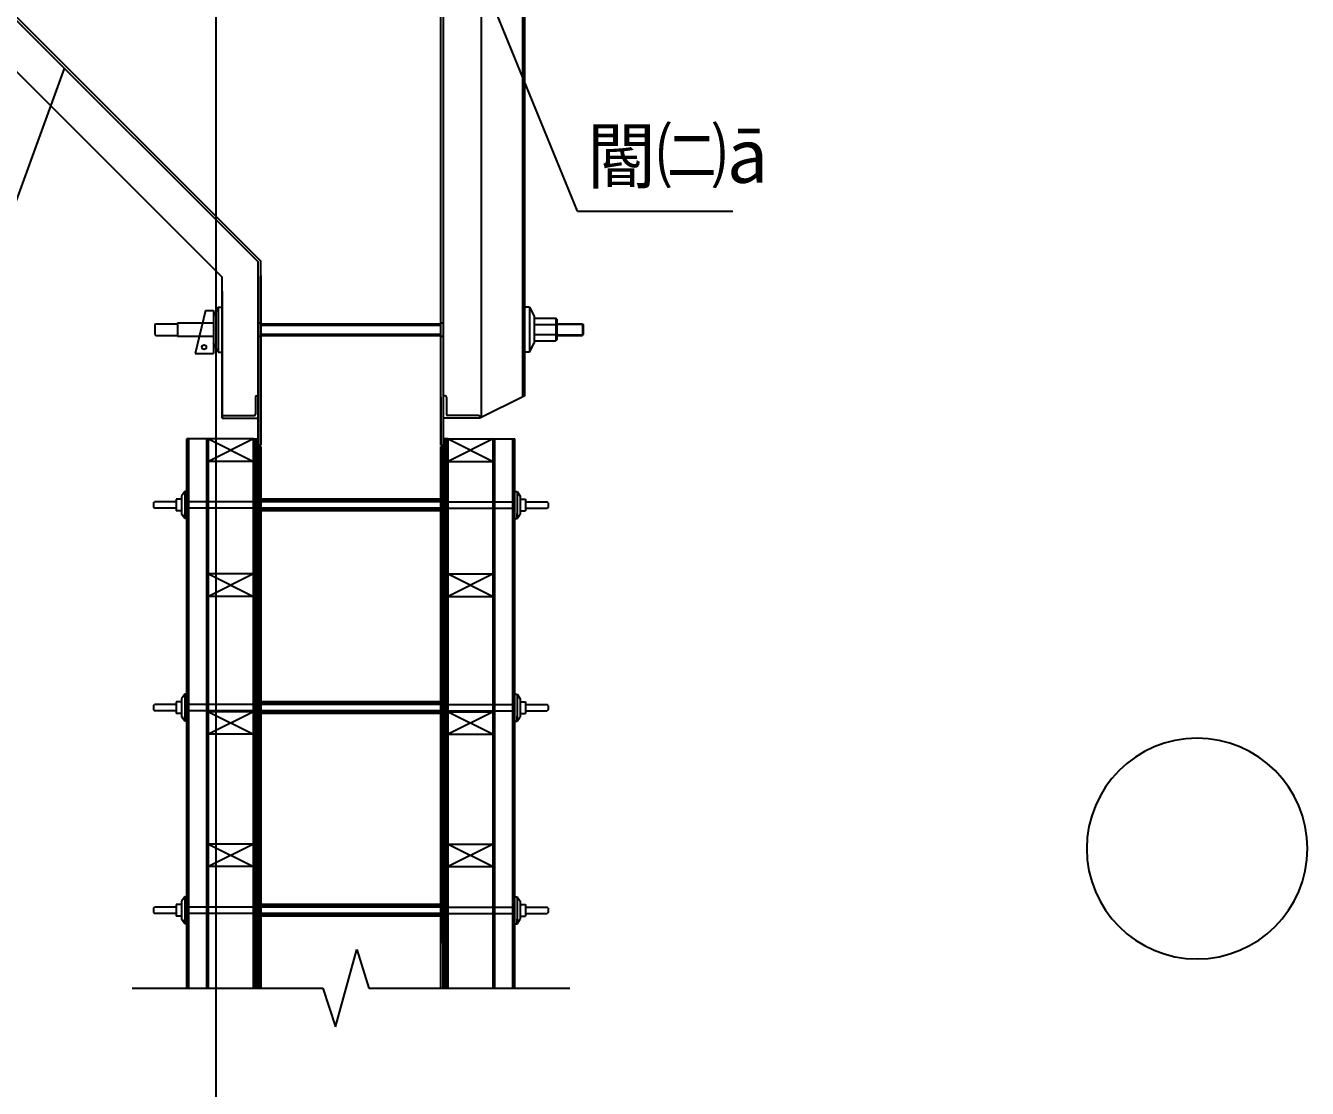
# Model space of a CAD drawing. Header units: metres. Extents: x 0 to 193, y 0 to 136.
# Drawn here: x 32.4 to 60.86, y 56.06 to 79.67 of the extents above; entities that cross this region are included whole.
import ezdxf

# ---------------------------------------------------------------- set-up
doc = ezdxf.new("R2010")
doc.units = ezdxf.units.M
doc.layers.add(' ', color=7, linetype='Continuous')

msp = doc.modelspace()

# ---------------------------------------------------------------- linework, layer by layer
at = {"layer": ' '}
for p, q in [((35.98, 58.29), (35.98, 70.49)), ((36.02, 58.29), (36.02, 70.49)), ((36.42, 58.29), (36.42, 70.49)), ((36.46, 58.29), (36.46, 70.49)), ((36.46, 69.99), (36.46, 70.49)), ((37.46, 58.29), (37.46, 70.49)), ((37.5, 58.29), (37.5, 70.49)), ((37.54, 70.49), (37.54, 58.29)), ((37.58, 70.32), (37.58, 58.29)), ((41.66, 70.32), (41.66, 58.29)), ((41.7, 70.49), (41.7, 58.29)), ((41.74, 58.29), (41.74, 70.49)), ((41.78, 58.29), (41.78, 70.49)), ((42.78, 58.29), (42.78, 70.49)), ((42.78, 69.99), (42.78, 70.49)), ((42.82, 58.29), (42.82, 70.49)), ((43.22, 58.29), (43.22, 70.49)), ((43.26, 58.29), (43.26, 70.49)), ((37.62, 69.92), (37.62, 58.29)), ((41.62, 69.92), (41.62, 59.29)), ((35.93, 69.32), (35.93, 68.72)), ((43.31, 69.32), (43.31, 68.72)), ((36.46, 66.99), (36.46, 67.49)), ((42.78, 66.99), (42.78, 67.49)), ((35.93, 64.82), (35.93, 64.22)), ((43.31, 64.82), (43.31, 64.22)), ((36.46, 63.99), (36.46, 64.49)), ((42.78, 63.99), (42.78, 64.49)), ((36.46, 60.99), (36.46, 61.49)), ((42.78, 60.99), (42.78, 61.49)), ((35.93, 60.32), (35.93, 59.72)), ((43.31, 60.32), (43.31, 59.72)), ((39.28, 57.43), (39.75, 59.15)), ((39.75, 59.15), (40.02, 58.29)), ((34.76, 58.29), (39, 58.29)), ((39, 58.29), (39.28, 57.43)), ((40.02, 58.29), (44.48, 58.29))]:
    msp.add_line(p, q, dxfattribs=at)
for p, q in [((36.62, 118.83), (36.62, 33.44)), ((41.62, 70.35), (41.62, 83.44)), ((41.68, 58.29), (41.68, 83.44)), ((42.52, 70.97), (42.52, 83.44)), ((43.44, 71.43), (43.44, 82.96)), ((43.48, 71.45), (43.48, 82.94)), ((32.06, 79.92), (37.56, 74.42)), ((32.12, 79.94), (37.62, 74.44)), ((44.65, 75.55), (42.85, 79.95)), ((31.26, 79.58), (36.76, 74.08)), ((31.53, 73.97), (33.26, 78.72)), ((44.65, 75.55), (48.1, 75.55)), ((37.56, 70.32), (37.56, 74.42)), ((37.62, 70.35), (37.62, 74.44)), ((36.76, 70.95), (36.76, 74.08)), ((37.56, 74.1), (37.56, 70.32)), ((37.62, 74.12), (37.62, 70.35)), ((36.76, 73.77), (36.76, 70.95)), ((36.39, 73.34), (36.16, 72.39)), ((36.39, 73.34), (36.57, 73.34)), ((36.67, 73.42), (36.57, 73.22)), ((36.57, 73.34), (36.57, 72.39)), ((36.67, 73.42), (36.77, 73.42)), ((36.67, 73.42), (36.67, 72.42)), ((43.59, 73.42), (43.49, 73.42)), ((43.59, 73.42), (43.69, 73.22)), ((43.59, 73.42), (43.59, 72.42)), ((43.69, 73.22), (43.69, 72.62)), ((43.69, 73.17), (44.17, 73.17)), ((44.19, 73.15), (44.17, 73.17)), ((44.17, 73.17), (44.17, 72.67)), ((44.19, 73.15), (44.19, 72.69)), ((35.27, 73.03), (35.29, 73.05)), ((35.27, 73.03), (35.27, 72.81)), ((35.29, 73.05), (35.77, 73.05)), ((35.77, 73.07), (35.77, 72.77)), ((35.77, 73.07), (36.32, 73.07)), ((36.32, 73.07), (36.57, 73.07)), ((37.56, 73.07), (37.62, 73.07)), ((37.62, 73.05), (41.62, 73.05)), ((37.62, 73.02), (41.62, 73.02)), ((37.77, 73.05), (37.74, 73.02)), ((37.81, 73.05), (37.78, 73.02)), ((37.9, 73.05), (37.87, 73.02)), ((38.03, 73.05), (38, 73.02)), ((38.08, 73.05), (38.05, 73.02)), ((38.12, 73.05), (38.09, 73.02)), ((38.17, 73.05), (38.14, 73.02)), ((38.3, 73.05), (38.27, 73.02)), ((38.35, 73.05), (38.32, 73.02)), ((38.39, 73.05), (38.36, 73.02)), ((38.44, 73.05), (38.41, 73.02)), ((38.57, 73.05), (38.54, 73.02)), ((38.62, 73.05), (38.59, 73.02)), ((38.66, 73.05), (38.63, 73.02)), ((38.71, 73.05), (38.68, 73.02)), ((38.84, 73.05), (38.81, 73.02)), ((38.89, 73.05), (38.86, 73.02)), ((38.93, 73.05), (38.9, 73.02)), ((38.98, 73.05), (38.95, 73.02)), ((39.11, 73.05), (39.08, 73.02)), ((39.16, 73.05), (39.13, 73.02)), ((39.2, 73.05), (39.17, 73.02)), ((39.25, 73.05), (39.22, 73.02)), ((39.38, 73.05), (39.35, 73.02)), ((39.43, 73.05), (39.4, 73.02)), ((39.47, 73.05), (39.44, 73.02)), ((39.52, 73.05), (39.49, 73.02)), ((39.65, 73.05), (39.62, 73.02)), ((39.7, 73.05), (39.67, 73.02)), ((39.74, 73.05), (39.71, 73.02)), ((39.79, 73.05), (39.76, 73.02)), ((39.92, 73.05), (39.89, 73.02)), ((39.97, 73.05), (39.94, 73.02)), ((40.01, 73.05), (39.98, 73.02)), ((40.06, 73.05), (40.03, 73.02)), ((40.19, 73.05), (40.16, 73.02)), ((40.23, 73.05), (40.2, 73.02)), ((40.28, 73.05), (40.25, 73.02)), ((40.32, 73.05), (40.29, 73.02)), ((40.46, 73.05), (40.43, 73.02)), ((40.5, 73.05), (40.47, 73.02)), ((40.55, 73.05), (40.52, 73.02)), ((40.59, 73.05), (40.56, 73.02)), ((40.73, 73.05), (40.7, 73.02)), ((40.77, 73.05), (40.74, 73.02)), ((40.82, 73.05), (40.79, 73.02)), ((40.86, 73.05), (40.83, 73.02)), ((41, 73.05), (40.97, 73.02)), ((41.04, 73.05), (41.01, 73.02)), ((41.09, 73.05), (41.06, 73.02)), ((41.13, 73.05), (41.1, 73.02)), ((41.27, 73.05), (41.24, 73.02)), ((41.31, 73.05), (41.28, 73.02)), ((41.36, 73.05), (41.33, 73.02)), ((41.4, 73.05), (41.37, 73.02)), ((41.54, 73.05), (41.51, 73.02)), ((41.58, 73.05), (41.55, 73.02)), ((41.62, 73.07), (41.68, 73.07)), ((43.69, 73.03), (44.17, 73.03)), ((44.19, 73.05), (44.76, 73.05)), ((44.19, 73.04), (44.76, 73.04)), ((44.76, 73.05), (44.78, 73.03)), ((44.76, 73.05), (44.76, 72.79)), ((44.78, 73.03), (44.78, 72.81)), ((35.27, 72.81), (35.29, 72.79)), ((35.29, 72.79), (35.77, 72.79)), ((35.77, 72.77), (36.25, 72.77)), ((36.25, 72.77), (36.57, 72.77)), ((36.67, 72.42), (36.57, 72.62)), ((37.56, 72.77), (37.62, 72.77)), ((37.62, 72.82), (41.62, 72.82)), ((37.62, 72.79), (41.62, 72.79)), ((37.67, 72.82), (37.64, 72.79)), ((37.8, 72.82), (37.77, 72.79)), ((37.85, 72.82), (37.82, 72.79)), ((37.89, 72.82), (37.86, 72.79)), ((37.94, 72.82), (37.91, 72.79)), ((38.07, 72.82), (38.04, 72.79)), ((38.12, 72.82), (38.09, 72.79)), ((38.16, 72.82), (38.13, 72.79)), ((38.21, 72.82), (38.18, 72.79)), ((38.34, 72.82), (38.31, 72.79)), ((38.39, 72.82), (38.36, 72.79)), ((38.43, 72.82), (38.4, 72.79)), ((38.48, 72.82), (38.45, 72.79)), ((38.61, 72.82), (38.58, 72.79)), ((38.66, 72.82), (38.63, 72.79)), ((38.7, 72.82), (38.67, 72.79)), ((38.75, 72.82), (38.72, 72.79)), ((38.88, 72.82), (38.85, 72.79)), ((38.93, 72.82), (38.9, 72.79)), ((38.97, 72.82), (38.94, 72.79)), ((39.02, 72.82), (38.99, 72.79)), ((39.15, 72.82), (39.12, 72.79)), ((39.2, 72.82), (39.17, 72.79)), ((39.24, 72.82), (39.21, 72.79)), ((39.29, 72.82), (39.26, 72.79)), ((39.42, 72.82), (39.39, 72.79)), ((39.47, 72.82), (39.44, 72.79)), ((39.51, 72.82), (39.48, 72.79)), ((39.56, 72.82), (39.53, 72.79)), ((39.69, 72.82), (39.66, 72.79)), ((39.74, 72.82), (39.71, 72.79)), ((39.78, 72.82), (39.75, 72.79)), ((39.83, 72.82), (39.8, 72.79)), ((39.96, 72.82), (39.93, 72.79)), ((40, 72.82), (39.97, 72.79)), ((40.05, 72.82), (40.02, 72.79)), ((40.09, 72.82), (40.06, 72.79)), ((40.23, 72.82), (40.2, 72.79)), ((40.27, 72.82), (40.24, 72.79)), ((40.32, 72.82), (40.29, 72.79)), ((40.36, 72.82), (40.33, 72.79)), ((40.5, 72.82), (40.47, 72.79)), ((40.54, 72.82), (40.51, 72.79)), ((40.59, 72.82), (40.56, 72.79)), ((40.63, 72.82), (40.6, 72.79)), ((40.77, 72.82), (40.74, 72.79)), ((40.81, 72.82), (40.78, 72.79)), ((40.86, 72.82), (40.83, 72.79)), ((40.9, 72.82), (40.87, 72.79)), ((41.04, 72.82), (41.01, 72.79)), ((41.08, 72.82), (41.05, 72.79)), ((41.13, 72.82), (41.1, 72.79)), ((41.17, 72.82), (41.14, 72.79)), ((41.31, 72.82), (41.28, 72.79)), ((41.35, 72.82), (41.32, 72.79)), ((41.4, 72.82), (41.37, 72.79)), ((41.44, 72.82), (41.41, 72.79)), ((41.58, 72.82), (41.55, 72.79)), ((41.62, 72.82), (41.59, 72.79)), ((41.62, 72.77), (41.68, 72.77)), ((43.59, 72.42), (43.69, 72.62)), ((43.69, 72.81), (44.17, 72.81)), ((43.69, 72.67), (44.17, 72.67)), ((44.19, 72.69), (44.17, 72.67)), ((44.19, 72.8), (44.76, 72.8)), ((44.19, 72.79), (44.76, 72.79)), ((44.78, 72.81), (44.76, 72.79)), ((36.16, 72.39), (36.57, 72.39)), ((36.67, 72.42), (36.77, 72.42)), ((43.59, 72.42), (43.49, 72.42)), ((37.53, 71.45), (37.56, 71.45)), ((41.71, 71.45), (41.68, 71.45)), ((43.48, 71.45), (42.48, 70.95)), ((37.5, 71.42), (37.5, 71.04)), ((37.62, 71.42), (37.62, 70.35)), ((41.62, 71.42), (41.62, 70.35)), ((41.74, 71.42), (41.74, 71.04)), ((36.76, 70.98), (36.76, 70.95)), ((36.76, 70.95), (37.56, 70.95)), ((36.79, 71.01), (37.47, 71.01)), ((42.48, 70.95), (41.68, 70.95)), ((42.45, 71.01), (41.77, 71.01)), ((42.48, 70.98), (42.48, 70.95)), ((36.46, 70.49), (35.98, 70.49)), ((37.46, 70.49), (36.46, 69.99)), ((36.46, 70.49), (37.46, 69.99)), ((37.46, 70.49), (36.46, 70.49)), ((37.46, 70.49), (37.56, 70.49)), ((37.54, 70.32), (37.62, 70.32)), ((37.56, 70.35), (37.62, 70.35)), ((37.62, 64.44), (37.62, 70.32)), ((37.62, 70.32), (37.62, 69.63)), ((37.62, 70.32), (37.62, 69.95)), ((41.68, 70.35), (41.62, 70.35)), ((41.62, 64.44), (41.62, 70.32)), ((41.62, 58.29), (41.62, 70.32)), ((41.62, 70.32), (41.62, 69.63)), ((41.62, 70.32), (41.62, 69.95)), ((41.62, 70.32), (41.62, 69.95)), ((41.7, 70.32), (41.62, 70.32)), ((41.78, 70.49), (41.68, 70.49)), ((41.78, 70.49), (42.78, 70.49)), ((42.78, 70.49), (41.78, 69.99)), ((41.78, 70.49), (42.78, 69.99)), ((42.78, 70.49), (43.26, 70.49)), ((37.46, 69.99), (36.46, 69.99)), ((41.62, 69.92), (41.62, 59.29)), ((41.78, 69.99), (42.78, 69.99)), ((35.93, 69.32), (35.86, 69.22)), ((35.86, 69.22), (35.86, 68.82)), ((35.99, 69.32), (35.93, 69.32)), ((43.25, 69.32), (43.31, 69.32)), ((43.31, 69.32), (43.38, 69.22)), ((43.38, 69.22), (43.38, 68.82)), ((35.24, 69.07), (35.26, 69.09)), ((35.24, 69.07), (35.24, 68.97)), ((35.24, 68.97), (35.26, 68.95)), ((35.74, 69.09), (35.26, 69.09)), ((35.74, 68.95), (35.26, 68.95)), ((35.86, 69.15), (35.74, 69.15)), ((35.74, 69.15), (35.74, 68.89)), ((35.86, 68.89), (35.74, 68.89)), ((37.46, 69.09), (36.03, 69.09)), ((37.46, 68.95), (36.03, 68.95)), ((41.62, 69.15), (37.62, 69.15)), ((41.62, 69.12), (37.62, 69.12)), ((41.62, 69.09), (37.62, 69.09)), ((41.62, 68.95), (37.62, 68.95)), ((41.62, 68.92), (37.62, 68.92)), ((41.62, 68.89), (37.62, 68.89)), ((37.63, 68.89), (37.66, 68.92)), ((37.73, 69.12), (37.76, 69.15)), ((37.77, 69.12), (37.8, 69.15)), ((37.77, 68.89), (37.8, 68.92)), ((37.81, 68.89), (37.84, 68.92)), ((37.82, 69.12), (37.85, 69.15)), ((37.86, 69.12), (37.89, 69.15)), ((37.86, 68.89), (37.89, 68.92)), ((37.9, 68.89), (37.93, 68.92)), ((38, 69.12), (38.03, 69.15)), ((38.04, 69.12), (38.07, 69.15)), ((38.04, 68.89), (38.07, 68.92)), ((38.08, 68.89), (38.11, 68.92)), ((38.09, 69.12), (38.12, 69.15)), ((38.13, 69.12), (38.16, 69.15)), ((38.13, 68.89), (38.16, 68.92)), ((38.17, 68.89), (38.2, 68.92)), ((38.27, 69.12), (38.3, 69.15)), ((38.31, 69.12), (38.34, 69.15)), ((38.31, 68.89), (38.34, 68.92)), ((38.35, 68.89), (38.38, 68.92)), ((38.36, 69.12), (38.39, 69.15)), ((38.4, 69.12), (38.43, 69.15)), ((38.4, 68.89), (38.43, 68.92)), ((38.44, 68.89), (38.47, 68.92)), ((38.54, 69.12), (38.57, 69.15)), ((38.58, 69.12), (38.61, 69.15)), ((38.58, 68.89), (38.61, 68.92)), ((38.62, 68.89), (38.65, 68.92)), ((38.63, 69.12), (38.66, 69.15)), ((38.67, 69.12), (38.7, 69.15)), ((38.67, 68.89), (38.7, 68.92)), ((38.71, 68.89), (38.74, 68.92)), ((38.81, 69.12), (38.84, 69.15)), ((38.85, 69.12), (38.88, 69.15)), ((38.85, 68.89), (38.88, 68.92)), ((38.89, 68.89), (38.92, 68.92)), ((38.9, 69.12), (38.93, 69.15)), ((38.94, 69.12), (38.97, 69.15)), ((38.94, 68.89), (38.97, 68.92)), ((38.98, 68.89), (39.01, 68.92)), ((39.08, 69.12), (39.11, 69.15)), ((39.11, 68.89), (39.14, 68.92)), ((39.12, 69.12), (39.15, 69.15)), ((39.16, 68.89), (39.19, 68.92)), ((39.17, 69.12), (39.2, 69.15)), ((39.2, 68.89), (39.23, 68.92)), ((39.21, 69.12), (39.24, 69.15)), ((39.25, 68.89), (39.28, 68.92)), ((39.34, 69.12), (39.37, 69.15)), ((39.38, 68.89), (39.41, 68.92)), ((39.39, 69.12), (39.42, 69.15)), ((39.43, 69.12), (39.46, 69.15)), ((39.43, 68.89), (39.46, 68.92)), ((39.47, 68.89), (39.5, 68.92)), ((39.48, 69.12), (39.51, 69.15)), ((39.52, 68.89), (39.55, 68.92)), ((40.63, 69.09), (39.55, 69.09)), ((40.63, 68.95), (39.55, 68.95)), ((39.61, 69.12), (39.64, 69.15)), ((39.65, 68.89), (39.68, 68.92)), ((39.66, 69.12), (39.69, 69.15)), ((39.7, 69.12), (39.73, 69.15)), ((39.7, 68.89), (39.73, 68.92)), ((39.74, 68.89), (39.77, 68.92)), ((39.75, 69.12), (39.78, 69.15)), ((39.79, 68.89), (39.82, 68.92)), ((39.88, 69.12), (39.91, 69.15)), ((39.92, 68.89), (39.95, 68.92)), ((39.93, 69.12), (39.96, 69.15)), ((39.97, 69.12), (40, 69.15)), ((39.97, 68.89), (40, 68.92)), ((40.01, 68.89), (40.04, 68.92)), ((40.02, 69.12), (40.05, 69.15)), ((40.06, 68.89), (40.09, 68.92)), ((40.18, 69.12), (40.15, 69.15)), ((40.15, 69.12), (40.18, 69.15)), ((40.18, 68.89), (40.15, 68.92)), ((40.22, 69.12), (40.19, 69.15)), ((40.19, 68.89), (40.22, 68.92)), ((40.2, 69.12), (40.23, 69.15)), ((40.23, 68.89), (40.2, 68.92)), ((40.27, 69.12), (40.24, 69.15)), ((40.24, 69.12), (40.27, 69.15)), ((40.24, 68.89), (40.27, 68.92)), ((40.28, 68.89), (40.31, 68.92)), ((40.29, 69.12), (40.32, 69.15)), ((40.36, 68.89), (40.33, 68.92)), ((40.33, 68.89), (40.36, 68.92)), ((40.4, 69.12), (40.37, 69.15)), ((40.41, 68.89), (40.38, 68.92)), ((40.45, 69.12), (40.42, 69.15)), ((40.42, 69.12), (40.45, 69.15)), ((40.45, 68.89), (40.42, 68.92)), ((40.49, 69.12), (40.46, 69.15)), ((40.46, 68.89), (40.49, 68.92)), ((40.47, 69.12), (40.5, 69.15)), ((40.5, 68.89), (40.47, 68.92)), ((40.54, 69.12), (40.51, 69.15)), ((40.51, 69.12), (40.54, 69.15)), ((40.51, 68.89), (40.54, 68.92)), ((40.55, 68.89), (40.58, 68.92)), ((40.56, 69.12), (40.59, 69.15)), ((40.63, 68.89), (40.6, 68.92)), ((40.6, 68.89), (40.63, 68.92)), ((40.93, 69.12), (40.9, 69.15)), ((40.94, 68.89), (40.91, 68.92)), ((40.98, 69.12), (40.95, 69.15)), ((41.07, 68.89), (41.04, 68.92)), ((41.11, 69.12), (41.08, 69.15)), ((41.12, 68.89), (41.09, 68.92)), ((41.16, 69.12), (41.13, 69.15)), ((41.16, 68.89), (41.13, 68.92)), ((41.2, 69.12), (41.17, 69.15)), ((41.21, 68.89), (41.18, 68.92)), ((41.25, 69.12), (41.22, 69.15)), ((41.34, 68.89), (41.31, 68.92)), ((41.38, 69.12), (41.35, 69.15)), ((41.39, 68.89), (41.36, 68.92)), ((41.43, 69.12), (41.4, 69.15)), ((41.43, 68.89), (41.4, 68.92)), ((41.47, 69.12), (41.44, 69.15)), ((41.48, 68.89), (41.45, 68.92)), ((41.52, 69.12), (41.49, 69.15)), ((41.61, 68.89), (41.58, 68.92)), ((41.78, 69.09), (43.21, 69.09)), ((41.78, 68.95), (43.21, 68.95)), ((43.38, 69.15), (43.5, 69.15)), ((43.38, 68.89), (43.5, 68.89)), ((43.5, 69.15), (43.5, 68.89)), ((43.5, 69.15), (43.5, 68.89)), ((43.5, 69.09), (43.98, 69.09)), ((43.5, 68.95), (43.98, 68.95)), ((44, 69.07), (43.98, 69.09)), ((44, 68.97), (43.98, 68.95)), ((44, 69.07), (44, 68.97)), ((35.93, 68.72), (35.86, 68.82)), ((35.93, 68.72), (35.93, 68.83)), ((35.99, 68.72), (35.93, 68.72)), ((43.25, 68.72), (43.31, 68.72)), ((43.31, 68.72), (43.31, 68.83)), ((43.31, 68.72), (43.38, 68.82)), ((37.46, 67.49), (36.46, 67.49)), ((36.46, 67.49), (37.46, 66.99)), ((37.46, 67.49), (36.46, 66.99)), ((41.78, 67.49), (42.78, 66.99)), ((42.78, 67.49), (41.78, 66.99)), ((41.78, 67.49), (42.78, 67.49)), ((37.46, 66.99), (36.46, 66.99)), ((41.78, 66.99), (42.78, 66.99)), ((35.74, 64.65), (35.74, 64.39)), ((35.86, 64.65), (35.74, 64.65)), ((35.93, 64.82), (35.86, 64.72)), ((35.86, 64.72), (35.86, 64.32)), ((35.99, 64.82), (35.93, 64.82)), ((41.62, 64.65), (37.62, 64.65)), ((41.62, 64.62), (37.62, 64.62)), ((37.73, 64.62), (37.76, 64.65)), ((37.77, 64.62), (37.8, 64.65)), ((37.82, 64.62), (37.85, 64.65)), ((37.86, 64.62), (37.89, 64.65)), ((38, 64.62), (38.03, 64.65)), ((38.04, 64.62), (38.07, 64.65)), ((38.09, 64.62), (38.12, 64.65)), ((38.13, 64.62), (38.16, 64.65)), ((38.27, 64.62), (38.3, 64.65)), ((38.31, 64.62), (38.34, 64.65)), ((38.36, 64.62), (38.39, 64.65)), ((38.4, 64.62), (38.43, 64.65)), ((38.54, 64.62), (38.57, 64.65)), ((38.58, 64.62), (38.61, 64.65)), ((38.63, 64.62), (38.66, 64.65)), ((38.67, 64.62), (38.7, 64.65)), ((38.81, 64.62), (38.84, 64.65)), ((38.85, 64.62), (38.88, 64.65)), ((38.9, 64.62), (38.93, 64.65)), ((38.94, 64.62), (38.97, 64.65)), ((39.08, 64.62), (39.11, 64.65)), ((39.12, 64.62), (39.15, 64.65)), ((39.17, 64.62), (39.2, 64.65)), ((39.21, 64.62), (39.24, 64.65)), ((39.34, 64.62), (39.37, 64.65)), ((39.39, 64.62), (39.42, 64.65)), ((39.43, 64.62), (39.46, 64.65)), ((39.48, 64.62), (39.51, 64.65)), ((39.61, 64.62), (39.64, 64.65)), ((39.66, 64.62), (39.69, 64.65)), ((39.7, 64.62), (39.73, 64.65)), ((39.75, 64.62), (39.78, 64.65)), ((39.88, 64.62), (39.91, 64.65)), ((39.93, 64.62), (39.96, 64.65)), ((39.97, 64.62), (40, 64.65)), ((40.02, 64.62), (40.05, 64.65)), ((40.15, 64.62), (40.18, 64.65)), ((40.18, 64.62), (40.15, 64.65)), ((40.22, 64.62), (40.19, 64.65)), ((40.2, 64.62), (40.23, 64.65)), ((40.24, 64.62), (40.27, 64.65)), ((40.27, 64.62), (40.24, 64.65)), ((40.29, 64.62), (40.32, 64.65)), ((40.4, 64.62), (40.37, 64.65)), ((40.42, 64.62), (40.45, 64.65)), ((40.45, 64.62), (40.42, 64.65)), ((40.49, 64.62), (40.46, 64.65)), ((40.47, 64.62), (40.5, 64.65)), ((40.51, 64.62), (40.54, 64.65)), ((40.54, 64.62), (40.51, 64.65)), ((40.56, 64.62), (40.59, 64.65)), ((40.93, 64.62), (40.9, 64.65)), ((40.98, 64.62), (40.95, 64.65)), ((41.11, 64.62), (41.08, 64.65)), ((41.16, 64.62), (41.13, 64.65)), ((41.2, 64.62), (41.17, 64.65)), ((41.25, 64.62), (41.22, 64.65)), ((41.38, 64.62), (41.35, 64.65)), ((41.43, 64.62), (41.4, 64.65)), ((41.47, 64.62), (41.44, 64.65)), ((41.52, 64.62), (41.49, 64.65)), ((43.25, 64.82), (43.31, 64.82)), ((43.31, 64.82), (43.38, 64.72)), ((43.38, 64.72), (43.38, 64.32)), ((43.38, 64.65), (43.5, 64.65)), ((43.5, 64.65), (43.5, 64.39)), ((43.5, 64.65), (43.5, 64.39)), ((35.24, 64.57), (35.26, 64.59)), ((35.24, 64.57), (35.24, 64.47)), ((35.24, 64.47), (35.26, 64.45)), ((35.74, 64.59), (35.26, 64.59)), ((35.74, 64.45), (35.26, 64.45)), ((35.86, 64.39), (35.74, 64.39)), ((35.93, 64.22), (35.93, 64.33)), ((37.46, 64.59), (36.03, 64.59)), ((37.46, 64.45), (36.03, 64.45)), ((37.46, 64.43), (36.46, 64.43)), ((36.46, 64.43), (37.46, 63.93)), ((37.46, 64.43), (36.46, 63.93)), ((41.62, 64.59), (37.62, 64.59)), ((41.62, 64.45), (37.62, 64.45)), ((41.62, 64.42), (37.62, 64.42)), ((41.62, 64.39), (37.62, 64.39)), ((37.63, 64.39), (37.66, 64.42)), ((37.77, 64.39), (37.8, 64.42)), ((37.81, 64.39), (37.84, 64.42)), ((37.86, 64.39), (37.89, 64.42)), ((37.9, 64.39), (37.93, 64.42)), ((38.04, 64.39), (38.07, 64.42)), ((38.08, 64.39), (38.11, 64.42)), ((38.13, 64.39), (38.16, 64.42)), ((38.17, 64.39), (38.2, 64.42)), ((38.31, 64.39), (38.34, 64.42)), ((38.35, 64.39), (38.38, 64.42)), ((38.4, 64.39), (38.43, 64.42)), ((38.44, 64.39), (38.47, 64.42)), ((38.58, 64.39), (38.61, 64.42)), ((38.62, 64.39), (38.65, 64.42)), ((38.67, 64.39), (38.7, 64.42)), ((38.71, 64.39), (38.74, 64.42)), ((38.85, 64.39), (38.88, 64.42)), ((38.89, 64.39), (38.92, 64.42)), ((38.94, 64.39), (38.97, 64.42)), ((38.98, 64.39), (39.01, 64.42)), ((39.11, 64.39), (39.14, 64.42)), ((39.16, 64.39), (39.19, 64.42)), ((39.2, 64.39), (39.23, 64.42)), ((39.25, 64.39), (39.28, 64.42)), ((39.38, 64.39), (39.41, 64.42)), ((39.43, 64.39), (39.46, 64.42)), ((39.47, 64.39), (39.5, 64.42)), ((39.52, 64.39), (39.55, 64.42)), ((40.63, 64.59), (39.55, 64.59)), ((40.63, 64.45), (39.55, 64.45)), ((39.65, 64.39), (39.68, 64.42)), ((39.7, 64.39), (39.73, 64.42)), ((39.74, 64.39), (39.77, 64.42)), ((39.79, 64.39), (39.82, 64.42)), ((39.92, 64.39), (39.95, 64.42)), ((39.97, 64.39), (40, 64.42)), ((40.01, 64.39), (40.04, 64.42)), ((40.06, 64.39), (40.09, 64.42)), ((40.18, 64.39), (40.15, 64.42)), ((40.19, 64.39), (40.22, 64.42)), ((40.23, 64.39), (40.2, 64.42)), ((40.24, 64.39), (40.27, 64.42)), ((40.28, 64.39), (40.31, 64.42)), ((40.33, 64.39), (40.36, 64.42)), ((40.36, 64.39), (40.33, 64.42)), ((40.41, 64.39), (40.38, 64.42)), ((40.45, 64.39), (40.42, 64.42)), ((40.46, 64.39), (40.49, 64.42)), ((40.5, 64.39), (40.47, 64.42)), ((40.51, 64.39), (40.54, 64.42)), ((40.55, 64.39), (40.58, 64.42)), ((40.6, 64.39), (40.63, 64.42)), ((40.63, 64.39), (40.6, 64.42)), ((40.94, 64.39), (40.91, 64.42)), ((41.07, 64.39), (41.04, 64.42)), ((41.12, 64.39), (41.09, 64.42)), ((41.16, 64.39), (41.13, 64.42)), ((41.21, 64.39), (41.18, 64.42)), ((41.34, 64.39), (41.31, 64.42)), ((41.39, 64.39), (41.36, 64.42)), ((41.43, 64.39), (41.4, 64.42)), ((41.48, 64.39), (41.45, 64.42)), ((41.61, 64.39), (41.58, 64.42)), ((41.78, 64.59), (43.21, 64.59)), ((41.78, 64.45), (43.21, 64.45)), ((41.78, 64.43), (42.78, 63.93)), ((42.78, 64.43), (41.78, 63.93)), ((41.78, 64.43), (42.78, 64.43)), ((43.31, 64.22), (43.31, 64.33)), ((43.38, 64.39), (43.5, 64.39)), ((43.5, 64.59), (43.98, 64.59)), ((43.5, 64.45), (43.98, 64.45)), ((44, 64.57), (43.98, 64.59)), ((44, 64.47), (43.98, 64.45)), ((44, 64.57), (44, 64.47)), ((35.93, 64.22), (35.86, 64.32)), ((35.99, 64.22), (35.93, 64.22)), ((43.25, 64.22), (43.31, 64.22)), ((43.31, 64.22), (43.38, 64.32)), ((37.46, 63.93), (36.46, 63.93)), ((41.78, 63.93), (42.78, 63.93)), ((37.46, 61.49), (36.46, 61.49)), ((36.46, 61.49), (37.46, 60.99)), ((37.46, 61.49), (36.46, 60.99)), ((41.78, 61.49), (42.78, 61.49)), ((41.78, 61.49), (42.78, 60.99)), ((42.78, 61.49), (41.78, 60.99)), ((37.46, 60.99), (36.46, 60.99)), ((41.78, 60.99), (42.78, 60.99)), ((35.24, 60.07), (35.26, 60.09)), ((35.24, 60.07), (35.24, 59.97)), ((35.74, 60.09), (35.26, 60.09)), ((35.74, 60.15), (35.74, 59.89)), ((35.86, 60.15), (35.74, 60.15)), ((35.93, 60.32), (35.86, 60.22)), ((35.86, 60.22), (35.86, 59.82)), ((35.99, 60.32), (35.93, 60.32)), ((37.46, 60.09), (36.03, 60.09)), ((41.62, 60.15), (37.62, 60.15)), ((41.62, 60.12), (37.62, 60.12)), ((41.62, 60.09), (37.62, 60.09)), ((37.73, 60.12), (37.76, 60.15)), ((37.77, 60.12), (37.8, 60.15)), ((37.82, 60.12), (37.85, 60.15)), ((37.86, 60.12), (37.89, 60.15)), ((38, 60.12), (38.03, 60.15)), ((38.04, 60.12), (38.07, 60.15)), ((38.09, 60.12), (38.12, 60.15)), ((38.13, 60.12), (38.16, 60.15)), ((38.27, 60.12), (38.3, 60.15)), ((38.31, 60.12), (38.34, 60.15)), ((38.36, 60.12), (38.39, 60.15)), ((38.4, 60.12), (38.43, 60.15)), ((38.54, 60.12), (38.57, 60.15)), ((38.58, 60.12), (38.61, 60.15)), ((38.63, 60.12), (38.66, 60.15)), ((38.67, 60.12), (38.7, 60.15)), ((38.81, 60.12), (38.84, 60.15)), ((38.85, 60.12), (38.88, 60.15)), ((38.9, 60.12), (38.93, 60.15)), ((38.94, 60.12), (38.97, 60.15)), ((39.08, 60.12), (39.11, 60.15)), ((39.12, 60.12), (39.15, 60.15)), ((39.17, 60.12), (39.2, 60.15)), ((39.21, 60.12), (39.24, 60.15)), ((39.34, 60.12), (39.37, 60.15)), ((39.39, 60.12), (39.42, 60.15)), ((39.43, 60.12), (39.46, 60.15)), ((39.48, 60.12), (39.51, 60.15)), ((40.63, 60.09), (39.55, 60.09)), ((39.61, 60.12), (39.64, 60.15)), ((39.66, 60.12), (39.69, 60.15)), ((39.7, 60.12), (39.73, 60.15)), ((39.75, 60.12), (39.78, 60.15)), ((39.88, 60.12), (39.91, 60.15)), ((39.93, 60.12), (39.96, 60.15)), ((39.97, 60.12), (40, 60.15)), ((40.02, 60.12), (40.05, 60.15)), ((40.15, 60.12), (40.18, 60.15)), ((40.18, 60.12), (40.15, 60.15)), ((40.22, 60.12), (40.19, 60.15)), ((40.2, 60.12), (40.23, 60.15)), ((40.24, 60.12), (40.27, 60.15)), ((40.27, 60.12), (40.24, 60.15)), ((40.29, 60.12), (40.32, 60.15)), ((40.4, 60.12), (40.37, 60.15)), ((40.42, 60.12), (40.45, 60.15)), ((40.45, 60.12), (40.42, 60.15)), ((40.49, 60.12), (40.46, 60.15)), ((40.47, 60.12), (40.5, 60.15)), ((40.51, 60.12), (40.54, 60.15)), ((40.54, 60.12), (40.51, 60.15)), ((40.56, 60.12), (40.59, 60.15)), ((40.93, 60.12), (40.9, 60.15)), ((40.98, 60.12), (40.95, 60.15)), ((41.11, 60.12), (41.08, 60.15)), ((41.16, 60.12), (41.13, 60.15)), ((41.2, 60.12), (41.17, 60.15)), ((41.25, 60.12), (41.22, 60.15)), ((41.38, 60.12), (41.35, 60.15)), ((41.43, 60.12), (41.4, 60.15)), ((41.47, 60.12), (41.44, 60.15)), ((41.52, 60.12), (41.49, 60.15)), ((41.78, 60.09), (43.21, 60.09)), ((43.25, 60.32), (43.31, 60.32)), ((43.31, 60.32), (43.38, 60.22)), ((43.38, 60.22), (43.38, 59.82)), ((43.38, 60.15), (43.5, 60.15)), ((43.5, 60.15), (43.5, 59.89)), ((43.5, 60.15), (43.5, 59.89)), ((43.5, 60.09), (43.98, 60.09)), ((44, 60.07), (43.98, 60.09)), ((44, 60.07), (44, 59.97)), ((35.24, 59.97), (35.26, 59.95)), ((35.74, 59.95), (35.26, 59.95)), ((35.86, 59.89), (35.74, 59.89)), ((35.93, 59.72), (35.86, 59.82)), ((35.93, 59.72), (35.93, 59.83)), ((37.46, 59.95), (36.03, 59.95)), ((41.62, 59.95), (37.62, 59.95)), ((41.62, 59.92), (37.62, 59.92)), ((41.62, 59.89), (37.62, 59.89)), ((37.63, 59.89), (37.66, 59.92)), ((37.77, 59.89), (37.8, 59.92)), ((37.81, 59.89), (37.84, 59.92)), ((37.86, 59.89), (37.89, 59.92)), ((37.9, 59.89), (37.93, 59.92)), ((38.04, 59.89), (38.07, 59.92)), ((38.08, 59.89), (38.11, 59.92)), ((38.13, 59.89), (38.16, 59.92)), ((38.17, 59.89), (38.2, 59.92)), ((38.31, 59.89), (38.34, 59.92)), ((38.35, 59.89), (38.38, 59.92)), ((38.4, 59.89), (38.43, 59.92)), ((38.44, 59.89), (38.47, 59.92)), ((38.58, 59.89), (38.61, 59.92)), ((38.62, 59.89), (38.65, 59.92)), ((38.67, 59.89), (38.7, 59.92)), ((38.71, 59.89), (38.74, 59.92)), ((38.85, 59.89), (38.88, 59.92)), ((38.89, 59.89), (38.92, 59.92)), ((38.94, 59.89), (38.97, 59.92)), ((38.98, 59.89), (39.01, 59.92)), ((39.11, 59.89), (39.14, 59.92)), ((39.16, 59.89), (39.19, 59.92)), ((39.2, 59.89), (39.23, 59.92)), ((39.25, 59.89), (39.28, 59.92)), ((39.38, 59.89), (39.41, 59.92)), ((39.43, 59.89), (39.46, 59.92)), ((39.47, 59.89), (39.5, 59.92)), ((39.52, 59.89), (39.55, 59.92)), ((40.63, 59.95), (39.55, 59.95)), ((39.65, 59.89), (39.68, 59.92)), ((39.7, 59.89), (39.73, 59.92)), ((39.74, 59.89), (39.77, 59.92)), ((39.79, 59.89), (39.82, 59.92)), ((39.92, 59.89), (39.95, 59.92)), ((39.97, 59.89), (40, 59.92)), ((40.01, 59.89), (40.04, 59.92)), ((40.06, 59.89), (40.09, 59.92)), ((40.18, 59.89), (40.15, 59.92)), ((40.19, 59.89), (40.22, 59.92)), ((40.23, 59.89), (40.2, 59.92)), ((40.24, 59.89), (40.27, 59.92)), ((40.28, 59.89), (40.31, 59.92)), ((40.33, 59.89), (40.36, 59.92)), ((40.36, 59.89), (40.33, 59.92)), ((40.41, 59.89), (40.38, 59.92)), ((40.45, 59.89), (40.42, 59.92)), ((40.46, 59.89), (40.49, 59.92)), ((40.5, 59.89), (40.47, 59.92)), ((40.51, 59.89), (40.54, 59.92)), ((40.55, 59.89), (40.58, 59.92)), ((40.6, 59.89), (40.63, 59.92)), ((40.63, 59.89), (40.6, 59.92)), ((40.94, 59.89), (40.91, 59.92)), ((41.07, 59.89), (41.04, 59.92)), ((41.12, 59.89), (41.09, 59.92)), ((41.16, 59.89), (41.13, 59.92)), ((41.21, 59.89), (41.18, 59.92)), ((41.34, 59.89), (41.31, 59.92)), ((41.39, 59.89), (41.36, 59.92)), ((41.43, 59.89), (41.4, 59.92)), ((41.48, 59.89), (41.45, 59.92)), ((41.61, 59.89), (41.58, 59.92)), ((41.78, 59.95), (43.21, 59.95)), ((43.31, 59.72), (43.31, 59.83)), ((43.31, 59.72), (43.38, 59.82)), ((43.38, 59.89), (43.5, 59.89)), ((43.5, 59.95), (43.98, 59.95)), ((44, 59.97), (43.98, 59.95)), ((35.99, 59.72), (35.93, 59.72)), ((43.25, 59.72), (43.31, 59.72))]:
    msp.add_line(p, q)
msp.add_circle((36.36, 72.53), 0.05)
for centre, radius, start, end in [((37.53, 71.42), 0.03, 90, 180), ((41.71, 71.42), 0.03, 0, 90), ((36.79, 70.98), 0.03, 90, 180), ((37.47, 71.04), 0.03, -90, 0), ((41.77, 71.04), 0.03, 180, 270), ((42.45, 70.98), 0.03, 0, 90), ((58.41, 61.39), 2.45, 0, 180), ((58.41, 61.39), 2.45, -180, 0)]:
    msp.add_arc(centre, radius, start, end)

# ---------------------------------------------------------------- texts
msp.add_text('閽㈡ā', height=1.2).set_placement((44.85, 76.18))

doc.saveas('drawing.dxf')
